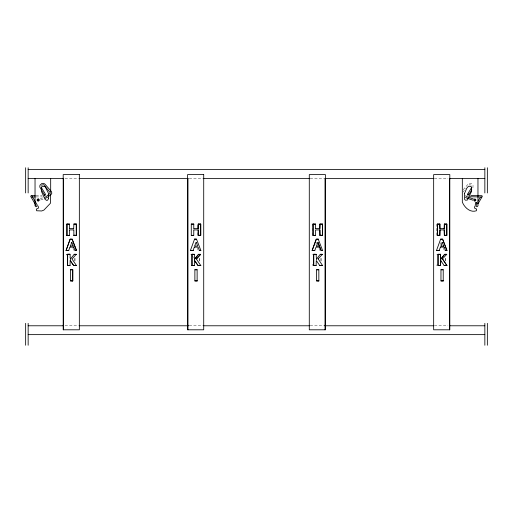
<?xml version="1.0" encoding="UTF-8"?>
<svg xmlns="http://www.w3.org/2000/svg" width="513" height="513" viewBox="0 0 513 513"><rect width="100%" height="100%" fill="white"/><g stroke="black" fill="none" stroke-linecap="round" stroke-linejoin="round"><path stroke-width="0.38" stroke-dasharray="2.56 1.92" d="M74.879 260.707L74.879 257.532M74.969 261.046L74.969 258.026M197.492 235.255L197.492 230.799M197.492 227.708L197.492 224.155M199.249 260.707L199.249 257.532M199.339 261.046L199.339 258.026M312.276 235.364L312.276 224.046M320.971 260.707L320.971 257.532M321.061 261.046L321.061 258.026M436.653 235.364L436.653 224.046M445.348 260.707L445.348 257.532M445.431 261.046L445.431 257.269M472.941 187.822L473.031 185.219L472.383 184.334L471.114 183.462L469.267 183.359L468.023 184.167L463.104 189.855M315.873 244.502L316.681 242.386M440.244 244.502L441.058 242.386M313.122 264.182L312.257 265.465M437.493 264.182L436.627 265.465M462.784 192.195L466.336 188.085M468.876 185.148L469.619 184.667L471.479 185.27M40.277 198.755L43.304 197.697M40.636 199.999L43.291 199.07M66.337 254.435L68.3 254.256M192.67 254.256L190.708 254.435M314.392 254.256L312.43 254.435M438.762 254.256L436.8 254.435M35.974 195.626L42.169 195.62M36.057 196.921L42.303 196.915M65.01 178.428L78.63 178.428M189.201 178.428L202.821 178.428M310.179 178.428L323.799 178.428M434.37 178.428L447.99 178.428M65.01 325.781L78.63 325.781M189.201 325.781L202.821 325.781M310.179 325.781L323.799 325.781M434.37 325.781L447.99 325.781M191.747 255.545L193.811 257.757M66.254 254.326L69.441 257.757M444.245 250.357L443.341 247.843M319.875 250.357L318.964 247.843M197.249 247.843L198.204 250.472M72.872 247.843L73.827 250.472"/><path stroke-width="0.77" d="M325.024 329.801L325.024 179.05L325.428 179.05M325.428 325.171L325.428 329.801L309.288 329.801L309.288 174.612L325.428 174.612L325.428 325.171L325.024 325.171M449.401 329.801L449.401 179.05L449.805 179.05M449.805 325.171L449.805 329.801L433.658 329.801L433.658 174.612L449.805 174.612L449.805 325.171L449.401 325.171M194.408 259.136L198.608 254.256L200.654 254.326L196.396 259.007L200.833 265.574L198.069 265.574L194.408 260.675M318.156 258.847L322.555 265.574L319.791 265.574L316.277 260.514L316.123 265.574L313.661 265.574L313.661 254.249L316.162 254.365L313.661 254.249M76.386 250.357L74.975 250.357L76.488 250.472L72.141 239.148L70.166 239.148L66.049 250.472L68.755 250.357L66.049 250.472M196.511 239.148L194.542 239.148L196.511 239.148L200.859 250.472L199.345 250.357L200.859 250.472M312.141 250.472L316.264 239.148L318.233 239.148L316.284 239.257L312.141 250.472L314.796 250.472L312.244 250.357M446.849 250.357L445.438 250.357L446.951 250.472L442.61 239.148L440.635 239.148L436.518 250.472L439.224 250.357L436.518 250.472M70.499 280.906L72.75 280.906L70.499 280.906L70.499 269.742L72.75 269.742L72.75 280.906M72.731 280.797L72.75 269.742M194.876 280.906L197.127 280.906L194.876 280.906L194.876 269.742L197.127 269.742L197.127 280.906M197.127 269.742L194.876 269.742M316.598 280.906L318.842 280.906L316.598 280.906L316.598 269.742L318.842 269.742L318.842 280.906M318.842 269.742L316.598 269.742M440.968 280.906L443.219 280.906L440.968 280.906L440.968 269.742L443.219 269.742L443.219 280.906M443.219 269.742L440.968 269.742M475.224 205.117L475.788 202.693L477.013 202.975L476.423 205.489M73.686 228.574L73.885 224.046L76.347 224.046L76.347 235.364L73.84 235.255L76.347 235.364M198.178 228.541L198.255 224.046L200.724 224.046L200.724 235.364L198.255 235.364L198.172 229.939M319.9 228.541L319.977 224.046L322.446 224.046L322.446 235.364L319.977 235.364L319.779 229.901M444.149 228.574L444.354 224.046L446.817 224.046L446.817 235.364L444.354 235.364L444.149 229.901M444.316 228.516L444.354 224.046M312.994 224.046L315.508 224.155L312.994 224.046L312.994 235.364L315.463 235.364L315.501 229.939L319.817 229.901M440.039 229.901L439.833 235.364L437.371 235.364L437.371 224.046L439.833 224.046L439.878 228.42M439.917 229.939L439.833 235.364M70.031 265.574L67.569 265.574L70.031 265.574L70.178 260.514L73.66 265.465L76.456 265.574L73.692 265.574L70.178 260.514M194.408 265.574L191.939 265.574L194.408 265.574L194.446 260.662M316.123 265.574L313.661 265.574M440.782 259.238L444.7 254.256L446.746 254.326L444.662 254.365L440.609 259.289L440.5 254.249L438.031 254.249L438.031 265.574L440.5 265.574L440.827 260.572M66.151 250.357L70.166 239.148M68.704 250.472L69.928 247.144M70.531 246.099L71.647 242.392M190.419 250.472L193.125 250.357L190.419 250.472L194.542 239.148M193.08 250.472L194.299 247.144M194.735 245.907L196.017 242.392M314.796 250.472L316.021 247.144L319.798 247.112L321.138 250.472L322.581 250.472L318.233 239.148M439.173 250.472L440.391 247.144M442.11 242.392L440.994 246.099M69.37 235.364L66.902 235.364L69.37 235.364L69.409 230.055M73.885 224.046L76.347 224.046M193.741 235.364L191.278 235.364L193.741 235.364L193.786 230.055M315.463 235.364L312.994 235.364M36.782 206.245L35.974 206.777L35.038 205.835L35.038 178.428M478.013 201.205L480.303 197.287M478.007 203.815L482.31 196.421L481.957 195.69L470.831 195.62M196.408 258.911L200.654 254.326M442.527 258.847L446.926 265.574L444.162 265.574L440.789 260.585M471.768 187.277L467.433 194.453L468.093 195.581M471.755 189.797L468.76 194.786M196.319 242.386L197.665 246.003L194.889 246.125M319.291 246.067L317.887 242.283L316.624 246.099M70.319 259.238L74.238 254.256L76.283 254.326L74.193 254.365M316.412 259.238L320.33 254.256L322.376 254.326L320.285 254.365M194.722 259.251L198.563 254.365L200.57 254.435M438.031 265.574L438.031 254.249M200.724 235.364L200.724 224.046M322.446 235.364L322.446 224.046M437.371 235.364L437.371 224.046M446.817 235.364L446.817 224.046M76.283 254.326L72.025 259.007L76.456 265.574M318.15 258.866L322.376 254.326M442.527 258.866L446.746 254.326M47.555 197.197L45.279 198.377M48.062 196.787L51.063 194.498L51.845 193.125L51.371 191.561L44.977 184.167L43.733 183.359L41.886 183.462L39.969 185.219L39.777 186.989L44.605 195.344L44.265 194.613M41.521 185.27L43.381 184.667L44.124 185.148L50.454 192.971L45.978 196.78L44.811 197.165M44.907 195.581L45.567 194.453L41.232 187.277M473.865 199.448L474.839 198.897L475.808 199.461L475.801 200.583L474.826 201.141L473.858 200.57M73.109 246.099L71.942 242.386M443.578 246.099L442.411 242.386M475.5 205.88L474.884 206.085L474.519 207.682L474.807 208.336L476.66 209.073L476.417 210.76C470.197 213.017 464.31 207.316 462.322 202.039L462.322 178.428M67.569 265.574L67.569 254.249L70.031 254.249L70.352 259.251M316.444 259.251L316.123 254.249M198.056 228.574L198.255 224.046M319.779 228.574L319.977 224.046M474.506 200.775L475.314 200.692M31.857 196.96L35.275 196.921M35.205 195.626L31.043 195.69L30.69 196.421L36.141 205.771M28.151 169.572L484.849 169.572M28.151 178.428L63.407 178.428M79.432 178.428L188.399 178.428M203.623 178.428L309.377 178.428M324.601 178.428L433.568 178.428M449.593 178.428L484.849 178.428M63.195 179.05L63.599 179.05L63.599 329.801M187.572 179.05L187.976 179.05L187.976 329.801M66.902 224.046L69.409 224.155L66.902 224.046L66.902 235.364M191.278 224.046L193.786 224.155L191.278 224.046L191.278 235.364M198.21 224.155L200.628 224.155M319.932 224.155L322.35 224.155M437.461 224.155L439.878 224.155M444.309 224.155L446.727 224.155M69.524 228.554L73.725 228.554M193.901 228.554L198.095 228.554M315.623 228.554L319.817 228.554M439.994 228.554L444.194 228.554M69.524 229.901L73.725 229.901M193.901 229.901L198.217 229.939M439.994 229.901L444.194 229.901M198.21 235.255L200.628 235.255M319.932 235.255L322.35 235.255M437.461 235.255L439.878 235.255M444.309 235.255L446.727 235.255M70.191 239.257L72.121 239.257M442.591 239.257L440.635 239.148M70.512 246.125L73.256 245.887M316.611 246.125L319.24 246.125M440.981 246.125L443.61 246.125M69.98 247.112L73.776 247.163M194.356 247.112L198.076 247.112L199.422 250.472M440.449 247.112L444.168 247.112M321.067 250.357L322.581 250.472M191.939 254.249L194.446 254.365L191.939 254.249L191.939 265.574M67.569 254.249L70.031 254.249M438.121 254.365L440.539 254.365M319.753 265.465L322.555 265.574M438.121 265.465L440.539 265.465M444.13 265.465L446.836 265.465M72.731 269.851L70.499 269.742M63.195 325.171L63.599 325.171M187.572 325.171L187.976 325.171M28.151 325.781L63.407 325.781M79.432 325.781L188.399 325.781M203.623 325.781L309.377 325.781M324.601 325.781L433.568 325.781M449.593 325.781L484.849 325.781M28.151 334.636L484.849 334.636M481.72 196.979L469.902 196.748M476.994 202.975L475.788 202.693M440.039 228.574L439.833 224.046M37.5 205.88L38.116 206.085L38.481 207.682L38.193 208.336L36.34 209.073L36.583 210.76L41.752 210.965L43.964 210.048L50.441 203.231L50.678 194.164M194.51 259.289L194.408 254.249M473.48 199.018L467.17 196.845L465.714 195.761M473.024 200.23L466.586 198.018L465.445 197.197M474.781 199.499L475.48 199.903M468.138 194.061L468.76 194.626L468.164 194.074M319.746 247.067L321.138 250.472M73.654 247.067L75.045 250.472M200.833 265.574L198.037 265.465L194.728 260.572M442.514 259.046L446.926 265.574M37.276 205.123L31.857 195.819M476.218 206.245L477.026 206.777L477.962 205.835L477.962 178.428M442.61 239.148L446.951 250.472M444.194 247.119L445.515 250.472M318.041 242.386L319.387 245.907M72.141 239.148L76.488 250.472M444.309 229.939L444.354 235.364M319.939 229.939L319.977 235.364M487.35 167.757L487.35 192.952M487.35 323.344L487.35 345.243M484.849 167.757L484.849 192.952M484.849 323.344L484.849 345.243M440.5 254.249L440.5 259.136M440.5 260.675L440.5 265.574M315.463 224.046L315.508 228.42M313.751 254.365L313.751 265.465M313.09 224.155L313.09 235.255M198.255 230.061L198.255 235.364M193.741 224.046L193.786 228.42M192.029 254.365L192.029 265.465M76.257 224.155L76.257 235.255M73.84 230.055L73.885 235.364M69.37 224.046L69.409 228.42M67.652 254.365L67.652 265.465M66.998 224.155L66.998 235.255M50.678 178.428L50.678 191.804M28.151 167.757L28.151 192.952M28.151 323.344L28.151 345.243M25.65 167.757L25.65 192.952M25.65 323.344L25.65 345.243M464.438 193.478L464.656 199.499L465.387 200.192L467.324 200.076L471.473 191.593L471.357 186.719C466.759 184.398 466.125 190.823 464.438 193.478M48.613 198.531L47.613 200.192L46.632 200.403L45.029 199.307L41.527 191.593L41.643 186.719L44.484 186.437L45.259 186.847L48.562 193.478L48.613 198.531M38.821 200.038L38.494 200.775L37.686 200.692L37.52 199.903L38.218 199.499L38.821 200.038M38.161 198.897L37.193 199.461L37.199 200.583L38.174 201.141L39.142 200.57L39.135 199.448L38.161 198.897M79.342 174.612L63.195 174.612L63.195 329.801L79.342 329.801L79.342 174.612M203.712 174.612L187.572 174.612L187.572 329.801L203.712 329.801L203.712 174.612"/></g></svg>
